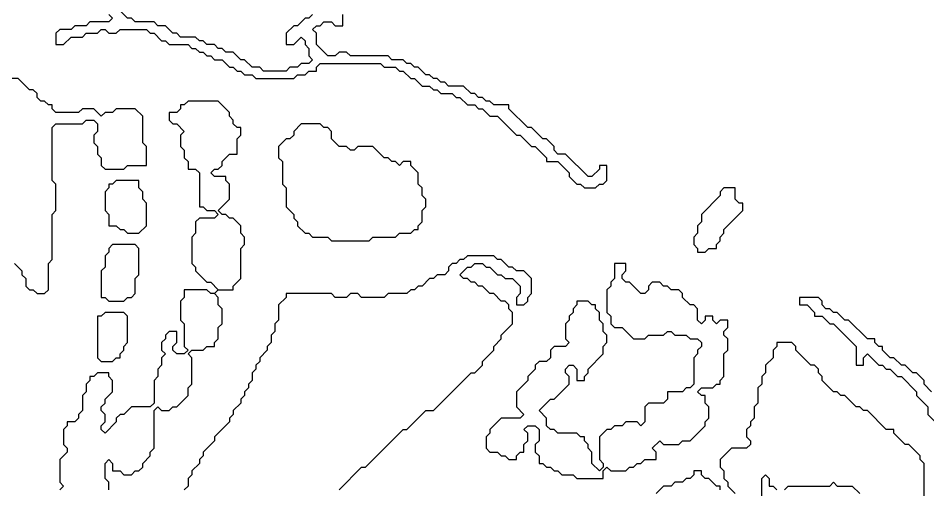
# Model space of a CAD drawing. Header units: metres. Extents: x 0 to 100, y 0 to 129.
# Drawn here: x 46.7 to 52.73, y 64.43 to 67.55 of the extents above; entities that cross this region are included whole.
import ezdxf

# ---------------------------------------------------------------- set-up
doc = ezdxf.new("R2010")
doc.units = ezdxf.units.M

msp = doc.modelspace()

# ---------------------------------------------------------------- linework, layer by layer
for points in [[(48.65, 67.575), (48.625, 67.55), (48.6, 67.55), (48.55, 67.5), (48.525, 67.5), (48.475, 67.45), (48.475, 67.375), (48.525, 67.375), (48.575, 67.425), (48.6, 67.4), (48.6, 67.375), (48.625, 67.35), (48.625, 67.3), (48.65, 67.275), (48.625, 67.25), (48.575, 67.25), (48.55, 67.225), (48.5, 67.225), (48.475, 67.2), (48.325, 67.2), (48.3, 67.225), (48.25, 67.225), (48.2, 67.275), (48.175, 67.275), (48.125, 67.325), (48.075, 67.325), (48.05, 67.35), (48.025, 67.35), (48, 67.375), (47.95, 67.375), (47.925, 67.4), (47.9, 67.4), (47.875, 67.425), (47.775, 67.425), (47.75, 67.45), (47.725, 67.45), (47.675, 67.5), (47.625, 67.5), (47.6, 67.525), (47.475, 67.525), (47.45, 67.55), (47.425, 67.55), (47.35, 67.625)], [(47.3, 67.575), (47.325, 67.55), (47.3, 67.525), (47.175, 67.525), (47.15, 67.5), (47.075, 67.5), (47.05, 67.475), (46.975, 67.475), (46.95, 67.45), (46.95, 67.375), (47, 67.375), (47.05, 67.425), (47.125, 67.425), (47.15, 67.45), (47.225, 67.45), (47.25, 67.475), (47.275, 67.475), (47.3, 67.45), (47.35, 67.45), (47.375, 67.475), (47.55, 67.475), (47.575, 67.45), (47.6, 67.45), (47.65, 67.4), (47.675, 67.4), (47.7, 67.375), (47.825, 67.375), (47.85, 67.35), (47.875, 67.35), (47.9, 67.325), (47.925, 67.325), (47.95, 67.3), (47.975, 67.3), (48, 67.275), (48.05, 67.275), (48.1, 67.225), (48.125, 67.225), (48.15, 67.2), (48.175, 67.2), (48.2, 67.175), (48.25, 67.175), (48.275, 67.15), (48.525, 67.15), (48.55, 67.175), (48.6, 67.175), (48.625, 67.2), (48.675, 67.2), (48.675, 67.225), (48.7, 67.25), (49.1, 67.25), (49.125, 67.225), (49.2, 67.225), (49.225, 67.2), (49.25, 67.2), (49.3, 67.15), (49.325, 67.15), (49.375, 67.1), (49.425, 67.1), (49.45, 67.075), (49.475, 67.075), (49.5, 67.05), (49.575, 67.05), (49.6, 67.025), (49.625, 67.025), (49.675, 66.975), (49.725, 66.975), (49.75, 66.95), (49.775, 66.95), (49.825, 66.9), (49.875, 66.9), (50, 66.775), (50.025, 66.775), (50.1, 66.7), (50.125, 66.7), (50.2, 66.625), (50.2, 66.6), (50.275, 66.6), (50.35, 66.525), (50.35, 66.5), (50.4, 66.45), (50.425, 66.45), (50.45, 66.425), (50.525, 66.425), (50.55, 66.45), (50.575, 66.45), (50.6, 66.475), (50.6, 66.575), (50.55, 66.575), (50.55, 66.55), (50.5, 66.5), (50.475, 66.5), (50.325, 66.65), (50.275, 66.65), (50.25, 66.675), (50.25, 66.7), (50.2, 66.75), (50.175, 66.75), (50.1, 66.825), (50.075, 66.825), (49.95, 66.95), (49.95, 66.975), (49.85, 66.975), (49.825, 67), (49.8, 67), (49.775, 67.025), (49.75, 67.025), (49.725, 67.05), (49.7, 67.05), (49.65, 67.1), (49.55, 67.1), (49.525, 67.125), (49.5, 67.125), (49.475, 67.15), (49.45, 67.15), (49.425, 67.175), (49.4, 67.175), (49.35, 67.225), (49.325, 67.225), (49.3, 67.25), (49.275, 67.25), (49.25, 67.275), (49.175, 67.275), (49.15, 67.3), (48.9, 67.3), (48.875, 67.325), (48.825, 67.325), (48.8, 67.3), (48.75, 67.3), (48.675, 67.375), (48.675, 67.45), (48.65, 67.475), (48.675, 67.5), (48.7, 67.5), (48.725, 67.525), (48.775, 67.525), (48.8, 67.5), (48.85, 67.5), (48.85, 67.575)], [(46.675, 65.925), (46.725, 65.875), (46.725, 65.85), (46.75, 65.825), (46.75, 65.775), (46.775, 65.75), (46.8, 65.75), (46.825, 65.725), (46.875, 65.725), (46.9, 65.75), (46.9, 65.925), (46.925, 65.95), (46.925, 66.25), (46.95, 66.275), (46.95, 66.45), (46.925, 66.475), (46.925, 66.825), (46.95, 66.85), (47.125, 66.85), (47.15, 66.875), (47.2, 66.875), (47.225, 66.85), (47.225, 66.8), (47.2, 66.775), (47.2, 66.725), (47.225, 66.7), (47.225, 66.65), (47.25, 66.625), (47.25, 66.575), (47.275, 66.55), (47.4, 66.55), (47.425, 66.575), (47.55, 66.575), (47.55, 66.7), (47.525, 66.725), (47.525, 66.9), (47.475, 66.95), (47.35, 66.95), (47.325, 66.925), (47.275, 66.925), (47.25, 66.9), (47.2, 66.95), (47.125, 66.95), (47.1, 66.925), (46.95, 66.925), (46.925, 66.95), (46.925, 66.975), (46.9, 66.975), (46.875, 67), (46.85, 67), (46.825, 67.025), (46.825, 67.05), (46.8, 67.075), (46.775, 67.075), (46.7, 67.15), (46.65, 67.15)], [(47.825, 67), (47.8, 66.975), (47.775, 66.975), (47.775, 66.95), (47.75, 66.925), (47.7, 66.925), (47.7, 66.875), (47.725, 66.85), (47.75, 66.85), (47.8, 66.8), (47.775, 66.775), (47.775, 66.7), (47.8, 66.675), (47.8, 66.625), (47.825, 66.6), (47.825, 66.55), (47.875, 66.55), (47.9, 66.525), (47.9, 66.3), (47.925, 66.3), (47.95, 66.275), (48, 66.275), (48.025, 66.25), (48, 66.225), (47.9, 66.225), (47.875, 66.2), (47.875, 66.125), (47.85, 66.1), (47.85, 65.925), (47.875, 65.9), (47.875, 65.875), (47.95, 65.8), (47.975, 65.8), (48.025, 65.75), (48, 65.725), (47.975, 65.725), (47.95, 65.75), (47.8, 65.75), (47.8, 65.7), (47.775, 65.675), (47.775, 65.55), (47.8, 65.525), (47.8, 65.375), (47.825, 65.35), (47.8, 65.325), (47.75, 65.325), (47.725, 65.35), (47.725, 65.375), (47.75, 65.4), (47.75, 65.475), (47.7, 65.475), (47.675, 65.45), (47.675, 65.425), (47.65, 65.4), (47.65, 65.35), (47.675, 65.325), (47.65, 65.3), (47.65, 65.25), (47.625, 65.225), (47.625, 65.175), (47.6, 65.15), (47.6, 65), (47.575, 64.975), (47.45, 64.975), (47.4, 64.925), (47.375, 64.925), (47.35, 64.9), (47.35, 64.875), (47.275, 64.8), (47.25, 64.825), (47.25, 64.85), (47.275, 64.875), (47.275, 64.925), (47.25, 64.95), (47.25, 64.975), (47.275, 65), (47.275, 65.025), (47.325, 65.075), (47.325, 65.15), (47.3, 65.175), (47.3, 65.2), (47.225, 65.2), (47.2, 65.175), (47.175, 65.175), (47.175, 65.15), (47.15, 65.125), (47.15, 65.075), (47.125, 65.05), (47.125, 64.95), (47.1, 64.925), (47.1, 64.9), (47.075, 64.875), (47.025, 64.875), (47.025, 64.85), (47, 64.825), (47, 64.725), (47.025, 64.7), (47.025, 64.675), (46.975, 64.625), (46.975, 64.475), (47, 64.45), (46.975, 64.425)], [(47.3, 64.425), (47.3, 64.475), (47.275, 64.5), (47.275, 64.6), (47.3, 64.625), (47.325, 64.6), (47.325, 64.55), (47.375, 64.55), (47.4, 64.525), (47.45, 64.525), (47.475, 64.55), (47.5, 64.55), (47.525, 64.575), (47.525, 64.6), (47.575, 64.65), (47.575, 64.675), (47.6, 64.7), (47.6, 64.95), (47.625, 64.975), (47.65, 64.95), (47.7, 64.95), (47.725, 64.975), (47.75, 64.975), (47.825, 65.05), (47.825, 65.1), (47.85, 65.125), (47.85, 65.3), (47.825, 65.325), (47.85, 65.35), (47.925, 65.35), (47.95, 65.375), (48, 65.375), (48, 65.4), (48.025, 65.425), (48.025, 65.5), (48.05, 65.525), (48.05, 65.625), (48.025, 65.65), (48.025, 65.7), (48, 65.725), (48.025, 65.75), (48.125, 65.75), (48.125, 65.775), (48.175, 65.825), (48.175, 66.025), (48.2, 66.05), (48.2, 66.1), (48.175, 66.125), (48.175, 66.175), (48.125, 66.225), (48.1, 66.225), (48.075, 66.25), (48.05, 66.25), (48.025, 66.275), (48.1, 66.35), (48.1, 66.45), (48.075, 66.475), (48.075, 66.5), (48, 66.5), (47.975, 66.525), (48, 66.55), (48.025, 66.55), (48.05, 66.575), (48.05, 66.6), (48.1, 66.65), (48.15, 66.65), (48.15, 66.75), (48.175, 66.775), (48.175, 66.825), (48.15, 66.825), (48.125, 66.85), (48.125, 66.875), (48.1, 66.9), (48.1, 66.925), (48.025, 67), (47.825, 67)], [(48.575, 66.85), (48.525, 66.8), (48.525, 66.775), (48.5, 66.75), (48.475, 66.75), (48.425, 66.7), (48.425, 66.625), (48.45, 66.6), (48.45, 66.45), (48.475, 66.425), (48.475, 66.3), (48.525, 66.25), (48.525, 66.225), (48.55, 66.2), (48.55, 66.175), (48.6, 66.125), (48.625, 66.125), (48.65, 66.1), (48.75, 66.1), (48.775, 66.075), (49.025, 66.075), (49.05, 66.1), (49.2, 66.1), (49.225, 66.125), (49.3, 66.125), (49.325, 66.15), (49.35, 66.15), (49.35, 66.175), (49.375, 66.2), (49.375, 66.275), (49.4, 66.3), (49.4, 66.35), (49.375, 66.375), (49.375, 66.425), (49.35, 66.45), (49.35, 66.525), (49.3, 66.575), (49.3, 66.6), (49.25, 66.6), (49.225, 66.575), (49.2, 66.6), (49.175, 66.6), (49.15, 66.625), (49.125, 66.625), (49.05, 66.7), (48.95, 66.7), (48.925, 66.675), (48.9, 66.675), (48.875, 66.7), (48.825, 66.7), (48.775, 66.75), (48.775, 66.8), (48.75, 66.825), (48.725, 66.825), (48.7, 66.85), (48.575, 66.85)], [(47.35, 66.475), (47.325, 66.45), (47.3, 66.45), (47.3, 66.425), (47.275, 66.4), (47.275, 66.275), (47.3, 66.25), (47.3, 66.175), (47.35, 66.175), (47.375, 66.15), (47.4, 66.15), (47.425, 66.125), (47.5, 66.125), (47.55, 66.175), (47.55, 66.325), (47.525, 66.35), (47.525, 66.4), (47.5, 66.425), (47.5, 66.475), (47.35, 66.475)], [(51.375, 66.425), (51.35, 66.4), (51.35, 66.375), (51.225, 66.25), (51.225, 66.2), (51.2, 66.175), (51.2, 66.125), (51.175, 66.1), (51.175, 66.05), (51.2, 66.025), (51.2, 66), (51.25, 66), (51.275, 66.025), (51.325, 66.025), (51.325, 66.05), (51.35, 66.075), (51.35, 66.1), (51.375, 66.125), (51.375, 66.15), (51.5, 66.275), (51.5, 66.325), (51.475, 66.325), (51.45, 66.35), (51.45, 66.425), (51.375, 66.425)], [(47.325, 66.05), (47.3, 66.025), (47.3, 66), (47.275, 65.975), (47.275, 65.9), (47.25, 65.875), (47.25, 65.7), (47.275, 65.7), (47.3, 65.675), (47.4, 65.675), (47.425, 65.7), (47.45, 65.7), (47.475, 65.725), (47.475, 65.825), (47.5, 65.85), (47.5, 66.025), (47.475, 66.05), (47.325, 66.05)], [(49.675, 65.975), (49.65, 65.95), (49.625, 65.95), (49.6, 65.925), (49.575, 65.925), (49.55, 65.9), (49.55, 65.875), (49.525, 65.85), (49.475, 65.85), (49.45, 65.825), (49.425, 65.825), (49.375, 65.775), (49.35, 65.775), (49.325, 65.75), (49.3, 65.75), (49.275, 65.725), (49.15, 65.725), (49.125, 65.7), (48.975, 65.7), (48.95, 65.725), (48.9, 65.725), (48.875, 65.7), (48.8, 65.7), (48.775, 65.725), (48.475, 65.725), (48.475, 65.7), (48.425, 65.65), (48.425, 65.55), (48.4, 65.525), (48.4, 65.475), (48.375, 65.45), (48.375, 65.4), (48.35, 65.375), (48.35, 65.35), (48.3, 65.3), (48.3, 65.275), (48.275, 65.25), (48.275, 65.225), (48.25, 65.2), (48.25, 65.15), (48.225, 65.125), (48.225, 65.1), (48.2, 65.075), (48.2, 65.05), (48.175, 65.025), (48.175, 65), (48.125, 64.95), (48.125, 64.925), (48.1, 64.9), (48.1, 64.875), (48, 64.775), (48, 64.75), (47.925, 64.675), (47.925, 64.65), (47.9, 64.625), (47.9, 64.6), (47.85, 64.55), (47.85, 64.525), (47.825, 64.5), (47.825, 64.45), (47.8, 64.425)], [(48.825, 64.425), (48.975, 64.575), (49, 64.575), (49.25, 64.825), (49.275, 64.825), (49.4, 64.95), (49.45, 64.95), (49.7, 65.2), (49.725, 65.2), (49.775, 65.25), (49.775, 65.275), (49.85, 65.35), (49.85, 65.375), (49.9, 65.425), (49.9, 65.45), (49.975, 65.525), (49.975, 65.6), (49.95, 65.625), (49.95, 65.65), (49.925, 65.675), (49.9, 65.675), (49.85, 65.725), (49.825, 65.725), (49.775, 65.775), (49.75, 65.775), (49.725, 65.8), (49.7, 65.8), (49.675, 65.825), (49.65, 65.825), (49.625, 65.85), (49.675, 65.9), (49.7, 65.9), (49.725, 65.925), (49.775, 65.925), (49.8, 65.9), (49.825, 65.9), (49.875, 65.85), (49.9, 65.85), (49.925, 65.825), (49.975, 65.825), (50.025, 65.775), (50.025, 65.725), (50, 65.7), (50, 65.65), (50.05, 65.65), (50.075, 65.675), (50.075, 65.7), (50.1, 65.725), (50.1, 65.825), (50.05, 65.875), (50, 65.875), (49.975, 65.9), (49.95, 65.9), (49.9, 65.95), (49.875, 65.95), (49.85, 65.975), (49.675, 65.975)], [(50.65, 65.925), (50.65, 65.825), (50.625, 65.8), (50.625, 65.775), (50.6, 65.75), (50.6, 65.6), (50.625, 65.575), (50.625, 65.525), (50.65, 65.5), (50.7, 65.5), (50.775, 65.425), (50.85, 65.425), (50.875, 65.45), (50.975, 65.45), (51, 65.475), (51.025, 65.475), (51.05, 65.45), (51.125, 65.45), (51.15, 65.425), (51.2, 65.425), (51.225, 65.4), (51.225, 65.375), (51.2, 65.35), (51.2, 65.325), (51.175, 65.3), (51.175, 65.125), (51.15, 65.1), (51.125, 65.1), (51.1, 65.075), (51, 65.075), (51, 65.025), (50.975, 65), (50.875, 65), (50.85, 64.975), (50.85, 64.875), (50.825, 64.85), (50.8, 64.875), (50.725, 64.875), (50.7, 64.85), (50.65, 64.85), (50.625, 64.825), (50.6, 64.825), (50.55, 64.775), (50.55, 64.625), (50.575, 64.6), (50.575, 64.575), (50.55, 64.55), (50.5, 64.6), (50.5, 64.675), (50.475, 64.7), (50.475, 64.725), (50.45, 64.75), (50.45, 64.775), (50.425, 64.775), (50.4, 64.8), (50.275, 64.8), (50.25, 64.825), (50.225, 64.825), (50.2, 64.85), (50.2, 64.9), (50.15, 64.95), (50.225, 65.025), (50.25, 65.025), (50.35, 65.125), (50.35, 65.175), (50.325, 65.2), (50.325, 65.225), (50.35, 65.25), (50.375, 65.25), (50.4, 65.225), (50.4, 65.15), (50.45, 65.15), (50.45, 65.175), (50.475, 65.2), (50.475, 65.225), (50.575, 65.325), (50.575, 65.375), (50.6, 65.4), (50.6, 65.45), (50.575, 65.475), (50.575, 65.525), (50.55, 65.55), (50.55, 65.6), (50.525, 65.625), (50.525, 65.65), (50.5, 65.65), (50.475, 65.675), (50.4, 65.675), (50.4, 65.65), (50.375, 65.625), (50.375, 65.6), (50.35, 65.575), (50.35, 65.55), (50.325, 65.525), (50.325, 65.425), (50.35, 65.4), (50.325, 65.375), (50.25, 65.375), (50.225, 65.35), (50.225, 65.3), (50.2, 65.275), (50.15, 65.275), (50.125, 65.25), (50.125, 65.225), (50.075, 65.175), (50.075, 65.15), (50, 65.075), (50, 64.975), (50.05, 64.925), (50.025, 64.9), (49.9, 64.9), (49.825, 64.825), (49.825, 64.8), (49.8, 64.775), (49.8, 64.7), (49.825, 64.675), (49.875, 64.675), (49.9, 64.65), (49.925, 64.65), (49.95, 64.625), (50, 64.625), (50, 64.65), (50.025, 64.675), (50.05, 64.675), (50.05, 64.725), (50.075, 64.75), (50.075, 64.8), (50.05, 64.825), (50.075, 64.85), (50.125, 64.85), (50.15, 64.825), (50.15, 64.75), (50.125, 64.725), (50.125, 64.675), (50.15, 64.65), (50.15, 64.6), (50.175, 64.6), (50.2, 64.575), (50.225, 64.575), (50.25, 64.55), (50.275, 64.55), (50.3, 64.525), (50.375, 64.525), (50.4, 64.5), (50.575, 64.5), (50.575, 64.55), (50.6, 64.575), (50.625, 64.55), (50.725, 64.55), (50.75, 64.575), (50.775, 64.575), (50.8, 64.6), (50.825, 64.6), (50.85, 64.625), (50.925, 64.625), (50.925, 64.675), (50.9, 64.7), (50.95, 64.75), (50.975, 64.725), (51.075, 64.725), (51.1, 64.75), (51.15, 64.75), (51.25, 64.85), (51.25, 64.875), (51.275, 64.9), (51.275, 64.975), (51.25, 65), (51.25, 65.05), (51.225, 65.05), (51.2, 65.075), (51.225, 65.1), (51.3, 65.1), (51.325, 65.125), (51.35, 65.125), (51.35, 65.15), (51.375, 65.175), (51.375, 65.325), (51.4, 65.35), (51.4, 65.425), (51.375, 65.45), (51.375, 65.475), (51.4, 65.5), (51.4, 65.55), (51.35, 65.55), (51.325, 65.525), (51.3, 65.55), (51.3, 65.575), (51.25, 65.575), (51.25, 65.55), (51.225, 65.525), (51.2, 65.55), (51.2, 65.625), (51.175, 65.65), (51.15, 65.65), (51.1, 65.7), (51.1, 65.725), (51.075, 65.75), (51.025, 65.75), (51, 65.775), (50.975, 65.775), (50.95, 65.8), (50.9, 65.8), (50.875, 65.775), (50.875, 65.75), (50.85, 65.725), (50.825, 65.725), (50.75, 65.8), (50.725, 65.8), (50.7, 65.825), (50.7, 65.85), (50.725, 65.875), (50.725, 65.925), (50.65, 65.925)], [(52.75, 65.075), (52.7, 65.125), (52.7, 65.15), (52.65, 65.2), (52.625, 65.2), (52.575, 65.25), (52.55, 65.25), (52.5, 65.3), (52.475, 65.3), (52.425, 65.35), (52.425, 65.375), (52.4, 65.375), (52.375, 65.4), (52.375, 65.425), (52.325, 65.425), (52.2, 65.55), (52.175, 65.55), (52.125, 65.6), (52.1, 65.6), (52.075, 65.625), (52.05, 65.625), (52.025, 65.65), (52.025, 65.675), (52, 65.7), (51.875, 65.7), (51.875, 65.65), (51.925, 65.65), (51.975, 65.6), (51.975, 65.575), (52.025, 65.575), (52.075, 65.525), (52.1, 65.525), (52.25, 65.375), (52.25, 65.25), (52.3, 65.25), (52.3, 65.3), (52.325, 65.325), (52.4, 65.25), (52.425, 65.25), (52.45, 65.225), (52.475, 65.225), (52.525, 65.175), (52.55, 65.175), (52.65, 65.075), (52.65, 65.05), (52.725, 64.975), (52.725, 64.925), (52.8, 64.85)], [(47.275, 65.6), (47.25, 65.575), (47.225, 65.575), (47.225, 65.3), (47.25, 65.275), (47.325, 65.275), (47.35, 65.3), (47.375, 65.3), (47.375, 65.325), (47.4, 65.35), (47.4, 65.375), (47.425, 65.4), (47.425, 65.575), (47.4, 65.6), (47.275, 65.6)], [(51.725, 65.4), (51.725, 65.375), (51.7, 65.35), (51.7, 65.3), (51.65, 65.25), (51.65, 65.2), (51.625, 65.175), (51.625, 65.125), (51.6, 65.1), (51.6, 65), (51.575, 64.975), (51.575, 64.9), (51.55, 64.875), (51.55, 64.85), (51.525, 64.825), (51.525, 64.775), (51.55, 64.75), (51.55, 64.725), (51.525, 64.7), (51.425, 64.7), (51.35, 64.625), (51.35, 64.575), (51.375, 64.55), (51.375, 64.5), (51.4, 64.475), (51.4, 64.45), (51.45, 64.4)], [(52.7, 64.375), (52.7, 64.6), (52.675, 64.625), (52.675, 64.65), (52.6, 64.725), (52.575, 64.725), (52.5, 64.8), (52.5, 64.825), (52.45, 64.825), (52.325, 64.95), (52.3, 64.95), (52.275, 64.975), (52.25, 64.975), (52.175, 65.05), (52.15, 65.05), (52.125, 65.075), (52.1, 65.075), (52.025, 65.15), (52.025, 65.175), (52, 65.2), (52, 65.225), (51.975, 65.25), (51.95, 65.25), (51.85, 65.35), (51.85, 65.375), (51.825, 65.4), (51.725, 65.4)], [(51.35, 64.425), (51.35, 64.45), (51.325, 64.45), (51.275, 64.5), (51.25, 64.5), (51.225, 64.525), (51.225, 64.55), (51.175, 64.55), (51.175, 64.525), (51.15, 64.5), (51.125, 64.5), (51.1, 64.475), (51.05, 64.475), (51.025, 64.45), (50.975, 64.45), (50.925, 64.4)], [(51.625, 64.325), (51.625, 64.5), (51.65, 64.525), (51.675, 64.5), (51.675, 64.45), (51.7, 64.45), (51.725, 64.425)], [(51.775, 64.425), (51.8, 64.45), (52.075, 64.45), (52.1, 64.475), (52.125, 64.45), (52.225, 64.45), (52.275, 64.4)]]:
    msp.add_lwpolyline(points)

doc.saveas('drawing.dxf')
